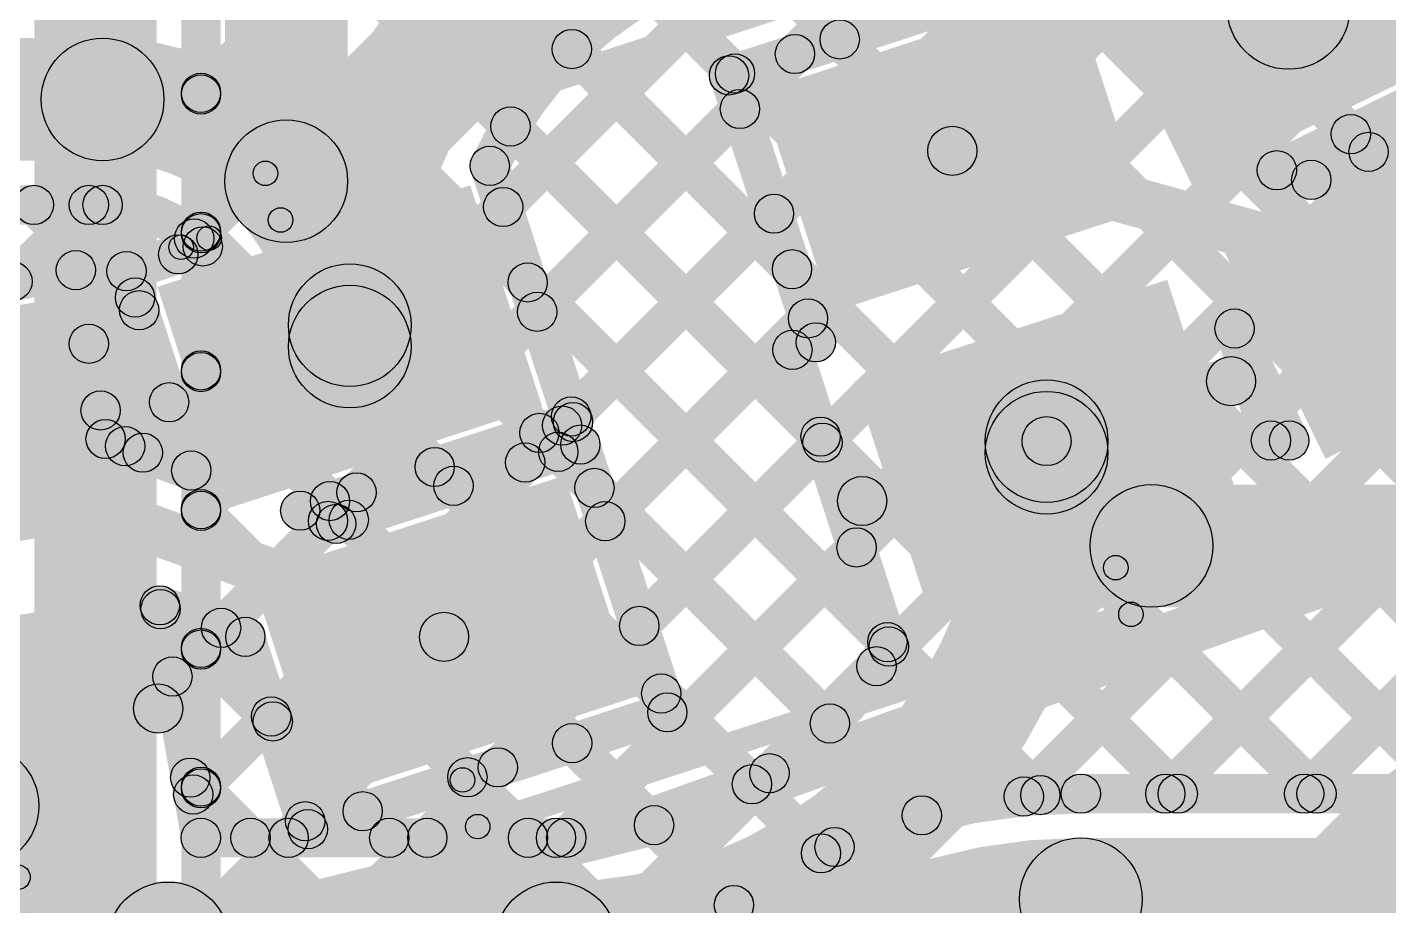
# Model space of a CAD drawing. Header units: millimetres. Extents: x -2.17 to 2.17, y -2.17 to 2.17.
# Drawn here: x 0.3072 to 0.5848, y -1.457 to -1.2779 of the extents above; entities that cross this region are included whole.
import ezdxf

# ---------------------------------------------------------------- set-up
doc = ezdxf.new("R2010")
doc.units = ezdxf.units.MM
doc.header["$MEASUREMENT"] = 0
for name, color, linetype in [('BottomLayer', 5, 'Continuous'), ('Mechanical2', 216, 'Continuous'), ('TopLayer', 1, 'Continuous'), ('TopOverlay', 2, 'Continuous'), ('TopPaste', 8, 'Continuous'), ('TopSolder', 216, 'Continuous')]:
    doc.layers.add(name, color=color, linetype=linetype)

# ---------------------------------------------------------------- blocks, each defined once
blk = doc.blocks.new('WS2812B_M____186')
at = {"layer": 'TopLayer'}
for points in [[(-0.09409, 0.05079), (-0.03504, 0.05079), (-0.03504, 0.01142), (-0.09409, 0.01142)], [(0.03504, 0.05079), (0.09409, 0.05079), (0.09409, 0.01142), (0.03504, 0.01142)], [(-0.09409, -0.01142), (-0.03504, -0.01142), (-0.03504, -0.05079), (-0.09409, -0.05079)], [(0.03504, -0.01142), (0.09409, -0.01142), (0.09409, -0.05079), (0.03504, -0.05079)]]:
    blk.add_hatch(color=1, dxfattribs=at).paths.add_polyline_path(points)
at = {"layer": 'TopOverlay'}
h = blk.add_hatch(color=2, dxfattribs=at)
edge = h.paths.add_edge_path()
edge.add_arc((-0.07, 0.07), 0.0025, 0, 360)
h = blk.add_hatch(color=2, dxfattribs=at)
edge = h.paths.add_edge_path()
edge.add_arc((-0.07, 0.07), 0.0025, 0, 360)
for points in [[(-0.07, 0.0675), (-0.07, 0.0725), (0.07, 0.0725), (0.07, 0.0675)], [(-0.0725, 0.07), (-0.0675, 0.07), (-0.0675, 0.06), (-0.0725, 0.06)], [(0.0675, 0.07), (0.0725, 0.07), (0.0725, 0.06), (0.0675, 0.06)], [(-0.0725, -0.06), (-0.0675, -0.06), (-0.0675, -0.07), (-0.0725, -0.07)], [(0.0675, -0.06), (0.0725, -0.06), (0.0725, -0.07), (0.0675, -0.07)], [(-0.07, -0.0725), (-0.07, -0.0675), (0.07, -0.0675), (0.07, -0.0725)]]:
    blk.add_hatch(color=2, dxfattribs=at).paths.add_polyline_path(points)
h = blk.add_hatch(color=2, dxfattribs=at)
edge = h.paths.add_edge_path()
edge.add_arc((0.07, 0.07), 0.0025, 0, 360)
h = blk.add_hatch(color=2, dxfattribs=at)
edge = h.paths.add_edge_path()
edge.add_arc((0.07, 0.07), 0.0025, 0, 360)
h = blk.add_hatch(color=2, dxfattribs=at)
edge = h.paths.add_edge_path()
edge.add_arc((-0.091, 0.061), 0.0025, 0, 360)
h = blk.add_hatch(color=2, dxfattribs=at)
edge = h.paths.add_edge_path()
edge.add_arc((-0.085, 0.061), 0.0025, 0, 360)
h = blk.add_hatch(color=2, dxfattribs=at)
edge = h.paths.add_edge_path()
edge.add_arc((-0.07, 0.06), 0.0025, 0, 360)
h = blk.add_hatch(color=2, dxfattribs=at)
edge = h.paths.add_edge_path()
edge.add_arc((0.07, 0.06), 0.0025, 0, 360)
h = blk.add_hatch(color=2, dxfattribs=at)
edge = h.paths.add_edge_path()
edge.add_arc((-0.07, -0.06), 0.0025, 0, 360)
h = blk.add_hatch(color=2, dxfattribs=at)
edge = h.paths.add_edge_path()
edge.add_arc((0.07, -0.06), 0.0025, 0, 360)
h = blk.add_hatch(color=2, dxfattribs=at)
edge = h.paths.add_edge_path()
edge.add_arc((-0.07, -0.07), 0.0025, 0, 360)
h = blk.add_hatch(color=2, dxfattribs=at)
edge = h.paths.add_edge_path()
edge.add_arc((-0.07, -0.07), 0.0025, 0, 360)
h = blk.add_hatch(color=2, dxfattribs=at)
edge = h.paths.add_edge_path()
edge.add_arc((0.07, -0.07), 0.0025, 0, 360)
h = blk.add_hatch(color=2, dxfattribs=at)
edge = h.paths.add_edge_path()
edge.add_arc((0.07, -0.07), 0.0025, 0, 360)
at = {"layer": 'TopPaste'}
for points in [[(-0.09409, 0.05079), (-0.03504, 0.05079), (-0.03504, 0.01142), (-0.09409, 0.01142)], [(0.03504, 0.05079), (0.09409, 0.05079), (0.09409, 0.01142), (0.03504, 0.01142)], [(-0.09409, -0.01142), (-0.03504, -0.01142), (-0.03504, -0.05079), (-0.09409, -0.05079)], [(0.03504, -0.01142), (0.09409, -0.01142), (0.09409, -0.05079), (0.03504, -0.05079)]]:
    blk.add_hatch(color=8, dxfattribs=at).paths.add_polyline_path(points)
at = {"layer": 'TopSolder'}
for points in [[(-0.09809, 0.05479), (-0.03104, 0.05479), (-0.03104, 0.00742), (-0.09809, 0.00742)], [(0.03104, 0.05479), (0.09809, 0.05479), (0.09809, 0.00742), (0.03104, 0.00742)], [(-0.09809, -0.00742), (-0.03104, -0.00742), (-0.03104, -0.05479), (-0.09809, -0.05479)], [(0.03104, -0.00742), (0.09809, -0.00742), (0.09809, -0.05479), (0.03104, -0.05479)]]:
    blk.add_hatch(color=216, dxfattribs=at).paths.add_polyline_path(points)
at = {"layer": 'TopOverlay', "const_width": 0.005}
blk.add_lwpolyline([(-0.085, 0.061, 1), (-0.091, 0.061, 1)], format="xyb", close=True, dxfattribs=at)
at = {"layer": 'TopOverlay'}
for centre in [(-0.07, 0.07), (-0.07, 0.07), (0.07, 0.07), (0.07, 0.07), (-0.091, 0.061), (-0.085, 0.061), (-0.07, 0.06), (0.07, 0.06), (-0.07, -0.06), (0.07, -0.06), (-0.07, -0.07), (-0.07, -0.07), (0.07, -0.07), (0.07, -0.07)]:
    blk.add_circle(centre, 0.0025, dxfattribs=at)
blk = doc.blocks.new('WS2812B_M____187')
at = {"layer": 'TopLayer'}
for points in [[(-0.09409, 0.05079), (-0.03504, 0.05079), (-0.03504, 0.01142), (-0.09409, 0.01142)], [(0.03504, 0.05079), (0.09409, 0.05079), (0.09409, 0.01142), (0.03504, 0.01142)], [(-0.09409, -0.01142), (-0.03504, -0.01142), (-0.03504, -0.05079), (-0.09409, -0.05079)], [(0.03504, -0.01142), (0.09409, -0.01142), (0.09409, -0.05079), (0.03504, -0.05079)]]:
    blk.add_hatch(color=1, dxfattribs=at).paths.add_polyline_path(points)
at = {"layer": 'TopOverlay'}
h = blk.add_hatch(color=2, dxfattribs=at)
edge = h.paths.add_edge_path()
edge.add_arc((-0.07, 0.07), 0.0025, 0, 360)
h = blk.add_hatch(color=2, dxfattribs=at)
edge = h.paths.add_edge_path()
edge.add_arc((-0.07, 0.07), 0.0025, 0, 360)
for points in [[(-0.07, 0.0675), (-0.07, 0.0725), (0.07, 0.0725), (0.07, 0.0675)], [(-0.0725, 0.07), (-0.0675, 0.07), (-0.0675, 0.06), (-0.0725, 0.06)], [(-0.0725, -0.06), (-0.0675, -0.06), (-0.0675, -0.07), (-0.0725, -0.07)], [(0.0675, -0.06), (0.0725, -0.06), (0.0725, -0.07), (0.0675, -0.07)], [(-0.07, -0.0725), (-0.07, -0.0675), (0.07, -0.0675), (0.07, -0.0725)]]:
    blk.add_hatch(color=2, dxfattribs=at).paths.add_polyline_path(points)
h = blk.add_hatch(color=2, dxfattribs=at)
edge = h.paths.add_edge_path()
edge.add_arc((-0.091, 0.061), 0.0025, 0, 360)
h = blk.add_hatch(color=2, dxfattribs=at)
edge = h.paths.add_edge_path()
edge.add_arc((-0.085, 0.061), 0.0025, 0, 360)
h = blk.add_hatch(color=2, dxfattribs=at)
edge = h.paths.add_edge_path()
edge.add_arc((-0.07, 0.06), 0.0025, 0, 360)
h = blk.add_hatch(color=2, dxfattribs=at)
edge = h.paths.add_edge_path()
edge.add_arc((-0.07, -0.06), 0.0025, 0, 360)
h = blk.add_hatch(color=2, dxfattribs=at)
edge = h.paths.add_edge_path()
edge.add_arc((0.07, -0.06), 0.0025, 0, 360)
h = blk.add_hatch(color=2, dxfattribs=at)
edge = h.paths.add_edge_path()
edge.add_arc((-0.07, -0.07), 0.0025, 0, 360)
h = blk.add_hatch(color=2, dxfattribs=at)
edge = h.paths.add_edge_path()
edge.add_arc((-0.07, -0.07), 0.0025, 0, 360)
h = blk.add_hatch(color=2, dxfattribs=at)
edge = h.paths.add_edge_path()
edge.add_arc((0.07, -0.07), 0.0025, 0, 360)
h = blk.add_hatch(color=2, dxfattribs=at)
edge = h.paths.add_edge_path()
edge.add_arc((0.07, -0.07), 0.0025, 0, 360)
at = {"layer": 'TopPaste'}
for points in [[(-0.09409, 0.05079), (-0.03504, 0.05079), (-0.03504, 0.01142), (-0.09409, 0.01142)], [(0.03504, 0.05079), (0.09409, 0.05079), (0.09409, 0.01142), (0.03504, 0.01142)], [(-0.09409, -0.01142), (-0.03504, -0.01142), (-0.03504, -0.05079), (-0.09409, -0.05079)], [(0.03504, -0.01142), (0.09409, -0.01142), (0.09409, -0.05079), (0.03504, -0.05079)]]:
    blk.add_hatch(color=8, dxfattribs=at).paths.add_polyline_path(points)
at = {"layer": 'TopSolder'}
for points in [[(-0.09809, 0.05479), (-0.03104, 0.05479), (-0.03104, 0.00742), (-0.09809, 0.00742)], [(0.03104, 0.05479), (0.09809, 0.05479), (0.09809, 0.00742), (0.03104, 0.00742)], [(-0.09809, -0.00742), (-0.03104, -0.00742), (-0.03104, -0.05479), (-0.09809, -0.05479)], [(0.03104, -0.00742), (0.09809, -0.00742), (0.09809, -0.05479), (0.03104, -0.05479)]]:
    blk.add_hatch(color=216, dxfattribs=at).paths.add_polyline_path(points)
at = {"layer": 'TopOverlay', "const_width": 0.005}
blk.add_lwpolyline([(-0.085, 0.061, 1), (-0.091, 0.061, 1)], format="xyb", close=True, dxfattribs=at)
at = {"layer": 'TopOverlay'}
for centre in [(-0.07, 0.07), (-0.07, 0.07), (-0.091, 0.061), (-0.085, 0.061), (-0.07, 0.06), (-0.07, -0.06), (0.07, -0.06), (-0.07, -0.07), (-0.07, -0.07), (0.07, -0.07), (0.07, -0.07)]:
    blk.add_circle(centre, 0.0025, dxfattribs=at)
blk = doc.blocks.new('WS2812B_M____188')
at = {"layer": 'TopLayer'}
for points in [[(-0.09409, 0.05079), (-0.03504, 0.05079), (-0.03504, 0.01142), (-0.09409, 0.01142)], [(-0.09409, -0.01142), (-0.03504, -0.01142), (-0.03504, -0.05079), (-0.09409, -0.05079)]]:
    blk.add_hatch(color=1, dxfattribs=at).paths.add_polyline_path(points)
at = {"layer": 'TopPaste'}
for points in [[(-0.09409, 0.05079), (-0.03504, 0.05079), (-0.03504, 0.01142), (-0.09409, 0.01142)], [(-0.09409, -0.01142), (-0.03504, -0.01142), (-0.03504, -0.05079), (-0.09409, -0.05079)]]:
    blk.add_hatch(color=8, dxfattribs=at).paths.add_polyline_path(points)
at = {"layer": 'TopSolder'}
for points in [[(-0.09809, 0.05479), (-0.03104, 0.05479), (-0.03104, 0.00742), (-0.09809, 0.00742)], [(-0.09809, -0.00742), (-0.03104, -0.00742), (-0.03104, -0.05479), (-0.09809, -0.05479)]]:
    blk.add_hatch(color=216, dxfattribs=at).paths.add_polyline_path(points)

msp = doc.modelspace()

# ---------------------------------------------------------------- hatches: boundary and pattern name
at = {"layer": 'BottomLayer'}
for points in [[(0.33366, -1.84261), (0.30866, -1.84261), (0.30866, -0.7539), (0.33366, -0.7539)], [(0.34666, -1.84261), (0.33866, -1.84261), (0.33866, -0.79768), (0.34666, -0.79768)], [(0.34549, -1.35066), (0.33983, -1.345), (0.82305, -0.86178), (0.82871, -0.86744)], [(0.34549, -1.32238), (0.33983, -1.31672), (0.79477, -0.86178), (0.80042, -0.86744)], [(0.34549, -1.29409), (0.33983, -1.28843), (0.76648, -0.86178), (0.77214, -0.86744)], [(0.34549, -1.43551), (0.33983, -1.42986), (0.9079, -0.86178), (0.91356, -0.86744)], [(0.34549, -1.4638), (0.33983, -1.45814), (0.93619, -0.86178), (0.94185, -0.86744)], [(0.34549, -1.37894), (0.33983, -1.37329), (0.85134, -0.86178), (0.85699, -0.86744)], [(0.34549, -1.40723), (0.33983, -1.40157), (0.87962, -0.86178), (0.88528, -0.86744)], [(0.34549, -1.49208), (0.33983, -1.48642), (0.92717, -0.89908), (0.93283, -0.90474)], [(0.34549, -1.52037), (0.33983, -1.51471), (0.92717, -0.92737), (0.93283, -0.93303)], [(0.34549, -1.54865), (0.33983, -1.54299), (0.92717, -0.95565), (0.93283, -0.96131)], [(0.47463, -1.44779), (0.46897, -1.44214), (0.92717, -0.98394), (0.93283, -0.98959)], [(0.33983, -1.03987), (0.34549, -1.03421), (0.74256, -1.43128), (0.7369, -1.43694)], [(0.33983, -1.06815), (0.34549, -1.0625), (0.71427, -1.43128), (0.70862, -1.43694)], [(0.33983, -1.09644), (0.34549, -1.09078), (0.68599, -1.43128), (0.68033, -1.43694)], [(0.33983, -1.12472), (0.34549, -1.11907), (0.6577, -1.43128), (0.65205, -1.43694)], [(0.33983, -1.15301), (0.34549, -1.14735), (0.62942, -1.43128), (0.62376, -1.43694)], [(0.51321, -1.4375), (0.50755, -1.43184), (0.78878, -1.15061), (0.79444, -1.15627)], [(0.57034, -1.43694), (0.56468, -1.43128), (0.84418, -1.15178), (0.84984, -1.15744)], [(0.54205, -1.43694), (0.5364, -1.43128), (0.80955, -1.15813), (0.81521, -1.16378)], [(0.33983, -1.18129), (0.34549, -1.17563), (0.60114, -1.43128), (0.59548, -1.43694)], [(0.33983, -1.20958), (0.34549, -1.20392), (0.57285, -1.43128), (0.56719, -1.43694)], [(0.33983, -1.23786), (0.34549, -1.2322), (0.54457, -1.43128), (0.53891, -1.43694)], [(0.33983, -1.26614), (0.34549, -1.26049), (0.51656, -1.43156), (0.51091, -1.43722)], [(0.33983, -1.29443), (0.34549, -1.28877), (0.4924, -1.43569), (0.48675, -1.44135)], [(0.33983, -1.32271), (0.34549, -1.31706), (0.47187, -1.44343), (0.46621, -1.44909)], [(0.33983, -1.351), (0.34549, -1.34534), (0.45412, -1.45397), (0.44847, -1.45963)], [(0.33983, -1.37928), (0.34549, -1.37363), (0.43882, -1.46696), (0.43317, -1.47262)], [(0.33983, -1.40757), (0.34549, -1.40191), (0.42587, -1.48229), (0.42021, -1.48795)], [(0.33983, -1.43585), (0.34549, -1.43019), (0.41536, -1.50007), (0.4097, -1.50572)], [(0.522, -1.43811), (0.522, -1.43011), (1.388, -1.43011), (1.388, -1.43811)], [(0.522, -1.46811), (0.522, -1.44311), (1.388, -1.44311), (1.388, -1.46811)]]:
    msp.add_hatch(color=5, dxfattribs=at).paths.add_polyline_path(points)
h = msp.add_hatch(color=5, dxfattribs=at)
edge = h.paths.add_edge_path()
edge.add_arc((0.34266, -1.29126), 0.004, 0, 360)
h = msp.add_hatch(color=5, dxfattribs=at)
edge = h.paths.add_edge_path()
edge.add_arc((0.34266, -1.2916), 0.004, 0, 360)
h = msp.add_hatch(color=5, dxfattribs=at)
edge = h.paths.add_edge_path()
edge.add_arc((0.34266, -1.31955), 0.004, 0, 360)
h = msp.add_hatch(color=5, dxfattribs=at)
edge = h.paths.add_edge_path()
edge.add_arc((0.34266, -1.31988), 0.004, 0, 360)
h = msp.add_hatch(color=5, dxfattribs=at)
edge = h.paths.add_edge_path()
edge.add_arc((0.34266, -1.34783), 0.004, 0, 360)
h = msp.add_hatch(color=5, dxfattribs=at)
edge = h.paths.add_edge_path()
edge.add_arc((0.34266, -1.34817), 0.004, 0, 360)
h = msp.add_hatch(color=5, dxfattribs=at)
edge = h.paths.add_edge_path()
edge.add_arc((0.34266, -1.37612), 0.004, 0, 360)
h = msp.add_hatch(color=5, dxfattribs=at)
edge = h.paths.add_edge_path()
edge.add_arc((0.34266, -1.37645), 0.004, 0, 360)
h = msp.add_hatch(color=5, dxfattribs=at)
edge = h.paths.add_edge_path()
edge.add_arc((0.34266, -1.4044), 0.004, 0, 360)
h = msp.add_hatch(color=5, dxfattribs=at)
edge = h.paths.add_edge_path()
edge.add_arc((0.34266, -1.40474), 0.004, 0, 360)
h = msp.add_hatch(color=5, dxfattribs=at)
edge = h.paths.add_edge_path()
edge.add_arc((0.34266, -1.43268), 0.004, 0, 360)
h = msp.add_hatch(color=5, dxfattribs=at)
edge = h.paths.add_edge_path()
edge.add_arc((0.34266, -1.43302), 0.004, 0, 360)
h = msp.add_hatch(color=5, dxfattribs=at)
edge = h.paths.add_edge_path()
edge.add_arc((0.51038, -1.43467), 0.004, 0, 360)
h = msp.add_hatch(color=5, dxfattribs=at)
edge = h.paths.add_edge_path()
edge.add_arc((0.51374, -1.43439), 0.004, 0, 360)
h = msp.add_hatch(color=5, dxfattribs=at)
edge = h.paths.add_edge_path()
edge.add_arc((0.522, -1.43411), 0.004, 0, 360)
h = msp.add_hatch(color=5, dxfattribs=at)
edge = h.paths.add_edge_path()
edge.add_arc((0.522, -1.43411), 0.004, 0, 360)
h = msp.add_hatch(color=5, dxfattribs=at)
edge = h.paths.add_edge_path()
edge.add_arc((0.53922, -1.43411), 0.004, 0, 360)
h = msp.add_hatch(color=5, dxfattribs=at)
edge = h.paths.add_edge_path()
edge.add_arc((0.54174, -1.43411), 0.004, 0, 360)
h = msp.add_hatch(color=5, dxfattribs=at)
edge = h.paths.add_edge_path()
edge.add_arc((0.56751, -1.43411), 0.004, 0, 360)
h = msp.add_hatch(color=5, dxfattribs=at)
edge = h.paths.add_edge_path()
edge.add_arc((0.57002, -1.43411), 0.004, 0, 360)
h = msp.add_hatch(color=5, dxfattribs=at)
edge = h.paths.add_edge_path()
edge.add_arc((0.48958, -1.43852), 0.004, 0, 360)
h = msp.add_hatch(color=5, dxfattribs=at)
edge = h.paths.add_edge_path()
edge.add_arc((0.46904, -1.44626), 0.004, 0, 360)
h = msp.add_hatch(color=5, dxfattribs=at)
edge = h.paths.add_edge_path()
edge.add_arc((0.4718, -1.44497), 0.004, 0, 360)
h = msp.add_hatch(color=5, dxfattribs=at)
edge = h.paths.add_edge_path()
edge.add_arc((0.522, -1.45561), 0.0125, 0, 360)
h = msp.add_hatch(color=5, dxfattribs=at)
edge = h.paths.add_edge_path()
edge.add_arc((0.522, -1.45561), 0.0125, 0, 360)
h = msp.add_hatch(color=5, dxfattribs=at)
edge = h.paths.add_edge_path()
edge.add_arc((0.45129, -1.4568), 0.004, 0, 360)
at = {"layer": 'TopLayer'}
for points in [[(0.37254, -1.30927), (0.34754, -1.30927), (0.34754, -1.23769), (0.37254, -1.23769)], [(0.40708, -1.31736), (0.40142, -1.3117), (0.4542, -1.25892), (0.45985, -1.26458)], [(0.45191, -1.26509), (0.45757, -1.25943), (0.47568, -1.27754), (0.47002, -1.2832)], [(0.46655, -1.28617), (0.46089, -1.28051), (0.48412, -1.25728), (0.48978, -1.26294)], [(0.45153, -1.29151), (0.44905, -1.2839), (0.51628, -1.26206), (0.51875, -1.26966)], [(0.4316, -1.27306), (0.43726, -1.2674), (0.45433, -1.28448), (0.44868, -1.29014)], [(0.5637, -1.31063), (0.56019, -1.30344), (0.60978, -1.27926), (0.61329, -1.28645)], [(0.24919, -1.30511), (0.24919, -1.28011), (0.32261, -1.28011), (0.32261, -1.30511)], [(0.41542, -1.28517), (0.42108, -1.27951), (0.46596, -1.32439), (0.4603, -1.33004)], [(0.57071, -1.31259), (0.5672, -1.3054), (0.6119, -1.2836), (0.61541, -1.29079)], [(0.44649, -1.28894), (0.45409, -1.28647), (0.47177, -1.34087), (0.46416, -1.34334)], [(0.41401, -1.3387), (0.40835, -1.33305), (0.44968, -1.29172), (0.45534, -1.29737)], [(0.40291, -1.30094), (0.40857, -1.29528), (0.47178, -1.3585), (0.46613, -1.36415)], [(0.49445, -1.30789), (0.49714, -1.29826), (0.59295, -1.32505), (0.59026, -1.33468)], [(0.57419, -1.30252), (0.57985, -1.29686), (0.58346, -1.30047), (0.57781, -1.30613)], [(0.56087, -1.31089), (0.56302, -1.30319), (0.57003, -1.30515), (0.56788, -1.31285)], [(0.39771, -1.30736), (0.40532, -1.30489), (0.42229, -1.35712), (0.41468, -1.35959)], [(0.24919, -1.31811), (0.24919, -1.31011), (0.32261, -1.31011), (0.32261, -1.31811)], [(0.30706, -1.33252), (0.3014, -1.32686), (0.31698, -1.31128), (0.32264, -1.31694)], [(0.30577, -1.31694), (0.31143, -1.31128), (0.33289, -1.33275), (0.32724, -1.3384)], [(0.42095, -1.36005), (0.41529, -1.3544), (0.45662, -1.31307), (0.46228, -1.31872)], [(0.34086, -1.32701), (0.3352, -1.32135), (0.33843, -1.31812), (0.34409, -1.32377)], [(0.32871, -1.33141), (0.32624, -1.3238), (0.34178, -1.31875), (0.34425, -1.32636)], [(0.24197, -1.34473), (0.24058, -1.33685), (0.31646, -1.32347), (0.31785, -1.33135)], [(0.32367, -1.32884), (0.33128, -1.32637), (0.34448, -1.367), (0.33687, -1.36948)], [(0.31322, -1.32811), (0.3211, -1.32672), (0.32716, -1.36111), (0.31929, -1.3625)], [(0.40641, -1.33273), (0.41207, -1.32707), (0.4854, -1.40039), (0.47974, -1.40605)], [(0.32263, -1.34523), (0.31697, -1.33958), (0.32639, -1.33016), (0.33205, -1.33581)], [(0.42788, -1.3814), (0.42223, -1.37574), (0.46356, -1.33441), (0.46921, -1.34007)], [(0.54973, -1.34103), (0.55692, -1.33753), (0.56806, -1.36036), (0.56087, -1.36386)], [(0.38548, -1.34298), (0.36048, -1.34298), (0.36048, -1.33861), (0.38548, -1.33861)], [(0.46445, -1.34746), (0.46198, -1.33985), (0.46673, -1.3383), (0.4692, -1.34591)], [(0.54952, -1.34052), (0.55713, -1.33804), (0.56455, -1.36087), (0.55694, -1.36335)], [(0.45941, -1.34489), (0.46702, -1.34242), (0.48666, -1.40287), (0.47905, -1.40535)], [(0.51656, -1.36699), (0.51347, -1.35748), (0.55107, -1.34527), (0.55416, -1.35478)], [(0.31937, -1.35882), (0.32503, -1.35316), (0.33364, -1.36178), (0.32798, -1.36743)], [(0.33004, -1.36611), (0.32438, -1.36045), (0.33333, -1.3515), (0.33899, -1.35716)], [(0.36413, -1.38023), (0.36165, -1.37262), (0.41725, -1.35455), (0.41972, -1.36216)], [(0.41156, -1.36944), (0.4059, -1.36378), (0.41343, -1.35625), (0.41909, -1.36191)], [(0.28247, -1.36704), (0.28593, -1.35766), (0.39393, -1.39745), (0.39048, -1.40683)], [(0.32184, -1.36556), (0.32461, -1.35806), (0.34206, -1.36449), (0.3393, -1.37199)], [(0.37146, -1.38293), (0.36899, -1.37532), (0.41875, -1.35915), (0.42122, -1.36676)], [(0.40881, -1.36341), (0.41447, -1.35775), (0.41831, -1.36159), (0.41265, -1.36725)], [(0.43482, -1.40275), (0.42916, -1.39709), (0.46653, -1.35973), (0.47218, -1.36539)], [(0.47897, -1.37921), (0.47588, -1.3697), (0.51347, -1.35748), (0.51656, -1.36699)], [(0.56074, -1.36611), (0.56074, -1.35811), (0.56446, -1.35811), (0.56446, -1.36611)], [(0.41618, -1.36419), (0.42379, -1.36172), (0.44151, -1.41628), (0.43391, -1.41875)], [(0.52752, -1.36461), (0.50252, -1.36461), (0.50252, -1.36224), (0.52752, -1.36224)], [(0.38747, -1.37035), (0.39312, -1.36469), (0.39696, -1.36853), (0.3913, -1.37418)], [(0.37138, -1.38134), (0.36572, -1.37568), (0.37154, -1.36987), (0.37719, -1.37552)], [(0.42003, -1.37462), (0.42568, -1.36897), (0.47368, -1.41696), (0.46802, -1.42262)], [(0.36151, -1.38018), (0.36427, -1.37267), (0.3716, -1.37537), (0.36884, -1.38288)], [(0.36612, -1.37728), (0.37177, -1.37163), (0.37561, -1.37546), (0.36995, -1.38112)], [(0.53639, -1.39611), (0.53639, -1.37111), (0.60767, -1.37111), (0.60767, -1.39611)], [(0.41994, -1.44591), (0.41429, -1.44025), (0.47346, -1.38108), (0.47912, -1.38673)], [(0.3329, -1.39948), (0.33566, -1.39197), (0.35308, -1.39838), (0.35031, -1.40589)], [(0.33034, -1.39642), (0.33822, -1.39503), (0.34658, -1.44242), (0.3387, -1.44381)], [(0.33159, -1.39932), (0.33725, -1.39367), (0.36012, -1.41654), (0.35446, -1.4222)], [(0.33967, -1.41305), (0.33401, -1.40739), (0.34392, -1.39749), (0.34957, -1.40314)], [(0.34789, -1.40337), (0.3555, -1.4009), (0.36823, -1.44009), (0.36062, -1.44257)], [(0.46137, -1.43277), (0.45571, -1.42711), (0.47752, -1.4053), (0.48318, -1.41096)], [(0.29587, -1.42853), (0.29413, -1.41869), (0.33306, -1.41182), (0.3348, -1.42167)], [(0.43364, -1.41652), (0.4393, -1.41086), (0.45779, -1.42936), (0.45213, -1.43502)], [(0.36566, -1.44513), (0.36319, -1.43753), (0.43647, -1.41371), (0.43895, -1.42132)], [(0.34391, -1.43709), (0.33825, -1.43144), (0.35414, -1.41555), (0.3598, -1.4212)], [(0.41548, -1.42665), (0.42114, -1.42099), (0.43784, -1.43769), (0.43218, -1.44335)], [(0.39163, -1.44594), (0.38597, -1.44028), (0.40034, -1.42591), (0.406, -1.43157)], [(0.33764, -1.43366), (0.3433, -1.42801), (0.35558, -1.44028), (0.34992, -1.44594)], [(0.39414, -1.43359), (0.39979, -1.42793), (0.41215, -1.44028), (0.40649, -1.44594)], [(0.36335, -1.44594), (0.35769, -1.44028), (0.36108, -1.43689), (0.36673, -1.44255)], [(0.37279, -1.44052), (0.37844, -1.43487), (0.38386, -1.44028), (0.3782, -1.44594)], [(0.34264, -1.44711), (0.34264, -1.43911), (0.41502, -1.43911), (0.41502, -1.44711)], [(0.336, -1.47711), (0.336, -1.45211), (0.41502, -1.45211), (0.41502, -1.47711)]]:
    msp.add_hatch(color=1, dxfattribs=at).paths.add_polyline_path(points)
h = msp.add_hatch(color=1, dxfattribs=at)
edge = h.paths.add_edge_path()
edge.add_arc((0.56433, -1.27396), 0.0125, 0, 360)
h = msp.add_hatch(color=1, dxfattribs=at)
edge = h.paths.add_edge_path()
edge.add_arc((0.56433, -1.27396), 0.0125, 0, 360)
h = msp.add_hatch(color=1, dxfattribs=at)
edge = h.paths.add_edge_path()
edge.add_arc((0.47285, -1.28037), 0.004, 0, 360)
h = msp.add_hatch(color=1, dxfattribs=at)
edge = h.paths.add_edge_path()
edge.add_arc((0.41825, -1.28234), 0.004, 0, 360)
h = msp.add_hatch(color=1, dxfattribs=at)
edge = h.paths.add_edge_path()
edge.add_arc((0.46372, -1.28334), 0.004, 0, 360)
h = msp.add_hatch(color=1, dxfattribs=at)
edge = h.paths.add_edge_path()
edge.add_arc((0.32261, -1.29261), 0.0125, 0, 360)
h = msp.add_hatch(color=1, dxfattribs=at)
edge = h.paths.add_edge_path()
edge.add_arc((0.32261, -1.29261), 0.0125, 0, 360)
h = msp.add_hatch(color=1, dxfattribs=at)
edge = h.paths.add_edge_path()
edge.add_arc((0.45029, -1.2877), 0.004, 0, 360)
h = msp.add_hatch(color=1, dxfattribs=at)
edge = h.paths.add_edge_path()
edge.add_arc((0.45029, -1.2877), 0.004, 0, 360)
h = msp.add_hatch(color=1, dxfattribs=at)
edge = h.paths.add_edge_path()
edge.add_arc((0.4515, -1.28731), 0.004, 0, 360)
h = msp.add_hatch(color=1, dxfattribs=at)
edge = h.paths.add_edge_path()
edge.add_arc((0.45251, -1.29455), 0.004, 0, 360)
h = msp.add_hatch(color=1, dxfattribs=at)
edge = h.paths.add_edge_path()
edge.add_arc((0.40574, -1.29811), 0.004, 0, 360)
h = msp.add_hatch(color=1, dxfattribs=at)
edge = h.paths.add_edge_path()
edge.add_arc((0.57702, -1.29969), 0.004, 0, 360)
h = msp.add_hatch(color=1, dxfattribs=at)
edge = h.paths.add_edge_path()
edge.add_arc((0.36004, -1.30927), 0.0125, 0, 360)
h = msp.add_hatch(color=1, dxfattribs=at)
edge = h.paths.add_edge_path()
edge.add_arc((0.36004, -1.30927), 0.0125, 0, 360)
h = msp.add_hatch(color=1, dxfattribs=at)
edge = h.paths.add_edge_path()
edge.add_arc((0.36004, -1.30927), 0.0125, 0, 360)
h = msp.add_hatch(color=1, dxfattribs=at)
edge = h.paths.add_edge_path()
edge.add_arc((0.4958, -1.30308), 0.005, 0, 360)
h = msp.add_hatch(color=1, dxfattribs=at)
edge = h.paths.add_edge_path()
edge.add_arc((0.58064, -1.3033), 0.004, 0, 360)
h = msp.add_hatch(color=1, dxfattribs=at)
edge = h.paths.add_edge_path()
edge.add_arc((0.40152, -1.30613), 0.004, 0, 360)
h = msp.add_hatch(color=1, dxfattribs=at)
edge = h.paths.add_edge_path()
edge.add_arc((0.40152, -1.30613), 0.004, 0, 360)
h = msp.add_hatch(color=1, dxfattribs=at)
edge = h.paths.add_edge_path()
edge.add_arc((0.56195, -1.30704), 0.004, 0, 360)
h = msp.add_hatch(color=1, dxfattribs=at)
edge = h.paths.add_edge_path()
edge.add_arc((0.56195, -1.30704), 0.004, 0, 360)
h = msp.add_hatch(color=1, dxfattribs=at)
edge = h.paths.add_edge_path()
edge.add_arc((0.56896, -1.309), 0.004, 0, 360)
h = msp.add_hatch(color=1, dxfattribs=at)
edge = h.paths.add_edge_path()
edge.add_arc((0.56896, -1.309), 0.004, 0, 360)
h = msp.add_hatch(color=1, dxfattribs=at)
edge = h.paths.add_edge_path()
edge.add_arc((0.3086, -1.31411), 0.004, 0, 360)
h = msp.add_hatch(color=1, dxfattribs=at)
edge = h.paths.add_edge_path()
edge.add_arc((0.31981, -1.31411), 0.004, 0, 360)
h = msp.add_hatch(color=1, dxfattribs=at)
edge = h.paths.add_edge_path()
edge.add_arc((0.32261, -1.31411), 0.004, 0, 360)
h = msp.add_hatch(color=1, dxfattribs=at)
edge = h.paths.add_edge_path()
edge.add_arc((0.32261, -1.31411), 0.004, 0, 360)
h = msp.add_hatch(color=1, dxfattribs=at)
edge = h.paths.add_edge_path()
edge.add_arc((0.40425, -1.31453), 0.004, 0, 360)
h = msp.add_hatch(color=1, dxfattribs=at)
edge = h.paths.add_edge_path()
edge.add_arc((0.45945, -1.31589), 0.004, 0, 360)
h = msp.add_hatch(color=1, dxfattribs=at)
edge = h.paths.add_edge_path()
edge.add_arc((0.34126, -1.32094), 0.004, 0, 360)
h = msp.add_hatch(color=1, dxfattribs=at)
edge = h.paths.add_edge_path()
edge.add_arc((0.33803, -1.32418), 0.004, 0, 360)
h = msp.add_hatch(color=1, dxfattribs=at)
edge = h.paths.add_edge_path()
edge.add_arc((0.34302, -1.32256), 0.004, 0, 360)
h = msp.add_hatch(color=1, dxfattribs=at)
edge = h.paths.add_edge_path()
edge.add_arc((0.34302, -1.32256), 0.004, 0, 360)
h = msp.add_hatch(color=1, dxfattribs=at)
edge = h.paths.add_edge_path()
edge.add_arc((0.31716, -1.32741), 0.004, 0, 360)
h = msp.add_hatch(color=1, dxfattribs=at)
edge = h.paths.add_edge_path()
edge.add_arc((0.31716, -1.32741), 0.004, 0, 360)
h = msp.add_hatch(color=1, dxfattribs=at)
edge = h.paths.add_edge_path()
edge.add_arc((0.32748, -1.32761), 0.004, 0, 360)
h = msp.add_hatch(color=1, dxfattribs=at)
edge = h.paths.add_edge_path()
edge.add_arc((0.32748, -1.32761), 0.004, 0, 360)
h = msp.add_hatch(color=1, dxfattribs=at)
edge = h.paths.add_edge_path()
edge.add_arc((0.46313, -1.32722), 0.004, 0, 360)
h = msp.add_hatch(color=1, dxfattribs=at)
edge = h.paths.add_edge_path()
edge.add_arc((0.30423, -1.32969), 0.004, 0, 360)
h = msp.add_hatch(color=1, dxfattribs=at)
edge = h.paths.add_edge_path()
edge.add_arc((0.37298, -1.33861), 0.0125, 0, 360)
h = msp.add_hatch(color=1, dxfattribs=at)
edge = h.paths.add_edge_path()
edge.add_arc((0.37298, -1.33861), 0.0125, 0, 360)
h = msp.add_hatch(color=1, dxfattribs=at)
edge = h.paths.add_edge_path()
edge.add_arc((0.40924, -1.3299), 0.004, 0, 360)
h = msp.add_hatch(color=1, dxfattribs=at)
edge = h.paths.add_edge_path()
edge.add_arc((0.32922, -1.33298), 0.004, 0, 360)
h = msp.add_hatch(color=1, dxfattribs=at)
edge = h.paths.add_edge_path()
edge.add_arc((0.33006, -1.33557), 0.004, 0, 360)
h = msp.add_hatch(color=1, dxfattribs=at)
edge = h.paths.add_edge_path()
edge.add_arc((0.37298, -1.34298), 0.0125, 0, 360)
h = msp.add_hatch(color=1, dxfattribs=at)
edge = h.paths.add_edge_path()
edge.add_arc((0.37298, -1.34298), 0.0125, 0, 360)
h = msp.add_hatch(color=1, dxfattribs=at)
edge = h.paths.add_edge_path()
edge.add_arc((0.41118, -1.33588), 0.004, 0, 360)
h = msp.add_hatch(color=1, dxfattribs=at)
edge = h.paths.add_edge_path()
edge.add_arc((0.46639, -1.33724), 0.004, 0, 360)
h = msp.add_hatch(color=1, dxfattribs=at)
edge = h.paths.add_edge_path()
edge.add_arc((0.55333, -1.33928), 0.004, 0, 360)
h = msp.add_hatch(color=1, dxfattribs=at)
edge = h.paths.add_edge_path()
edge.add_arc((0.55333, -1.33928), 0.004, 0, 360)
h = msp.add_hatch(color=1, dxfattribs=at)
edge = h.paths.add_edge_path()
edge.add_arc((0.3198, -1.3424), 0.004, 0, 360)
h = msp.add_hatch(color=1, dxfattribs=at)
edge = h.paths.add_edge_path()
edge.add_arc((0.46321, -1.34365), 0.004, 0, 360)
h = msp.add_hatch(color=1, dxfattribs=at)
edge = h.paths.add_edge_path()
edge.add_arc((0.46321, -1.34365), 0.004, 0, 360)
h = msp.add_hatch(color=1, dxfattribs=at)
edge = h.paths.add_edge_path()
edge.add_arc((0.46797, -1.34211), 0.004, 0, 360)
h = msp.add_hatch(color=1, dxfattribs=at)
edge = h.paths.add_edge_path()
edge.add_arc((0.46797, -1.34211), 0.004, 0, 360)
h = msp.add_hatch(color=1, dxfattribs=at)
edge = h.paths.add_edge_path()
edge.add_arc((0.55261, -1.35002), 0.005, 0, 360)
h = msp.add_hatch(color=1, dxfattribs=at)
edge = h.paths.add_edge_path()
edge.add_arc((0.33616, -1.35433), 0.004, 0, 360)
h = msp.add_hatch(color=1, dxfattribs=at)
edge = h.paths.add_edge_path()
edge.add_arc((0.51502, -1.36224), 0.0125, 0, 360)
h = msp.add_hatch(color=1, dxfattribs=at)
edge = h.paths.add_edge_path()
edge.add_arc((0.51502, -1.36224), 0.0125, 0, 360)
h = msp.add_hatch(color=1, dxfattribs=at)
edge = h.paths.add_edge_path()
edge.add_arc((0.3222, -1.35599), 0.004, 0, 360)
h = msp.add_hatch(color=1, dxfattribs=at)
edge = h.paths.add_edge_path()
edge.add_arc((0.41812, -1.35722), 0.004, 0, 360)
h = msp.add_hatch(color=1, dxfattribs=at)
edge = h.paths.add_edge_path()
edge.add_arc((0.51502, -1.36461), 0.0125, 0, 360)
h = msp.add_hatch(color=1, dxfattribs=at)
edge = h.paths.add_edge_path()
edge.add_arc((0.51502, -1.36461), 0.0125, 0, 360)
h = msp.add_hatch(color=1, dxfattribs=at)
edge = h.paths.add_edge_path()
edge.add_arc((0.41164, -1.36058), 0.004, 0, 360)
h = msp.add_hatch(color=1, dxfattribs=at)
edge = h.paths.add_edge_path()
edge.add_arc((0.41626, -1.35908), 0.004, 0, 360)
h = msp.add_hatch(color=1, dxfattribs=at)
edge = h.paths.add_edge_path()
edge.add_arc((0.41849, -1.35836), 0.004, 0, 360)
h = msp.add_hatch(color=1, dxfattribs=at)
edge = h.paths.add_edge_path()
edge.add_arc((0.41849, -1.35836), 0.004, 0, 360)
h = msp.add_hatch(color=1, dxfattribs=at)
edge = h.paths.add_edge_path()
edge.add_arc((0.32322, -1.36181), 0.004, 0, 360)
h = msp.add_hatch(color=1, dxfattribs=at)
edge = h.paths.add_edge_path()
edge.add_arc((0.32322, -1.36181), 0.004, 0, 360)
h = msp.add_hatch(color=1, dxfattribs=at)
edge = h.paths.add_edge_path()
edge.add_arc((0.32721, -1.36328), 0.004, 0, 360)
h = msp.add_hatch(color=1, dxfattribs=at)
edge = h.paths.add_edge_path()
edge.add_arc((0.41998, -1.36296), 0.004, 0, 360)
h = msp.add_hatch(color=1, dxfattribs=at)
edge = h.paths.add_edge_path()
edge.add_arc((0.41998, -1.36296), 0.004, 0, 360)
h = msp.add_hatch(color=1, dxfattribs=at)
edge = h.paths.add_edge_path()
edge.add_arc((0.46895, -1.36133), 0.004, 0, 360)
h = msp.add_hatch(color=1, dxfattribs=at)
edge = h.paths.add_edge_path()
edge.add_arc((0.46935, -1.36256), 0.004, 0, 360)
h = msp.add_hatch(color=1, dxfattribs=at)
edge = h.paths.add_edge_path()
edge.add_arc((0.51502, -1.36224), 0.005, 0, 360)
h = msp.add_hatch(color=1, dxfattribs=at)
edge = h.paths.add_edge_path()
edge.add_arc((0.51502, -1.36224), 0.005, 0, 360)
h = msp.add_hatch(color=1, dxfattribs=at)
edge = h.paths.add_edge_path()
edge.add_arc((0.56074, -1.36211), 0.004, 0, 360)
h = msp.add_hatch(color=1, dxfattribs=at)
edge = h.paths.add_edge_path()
edge.add_arc((0.56074, -1.36211), 0.004, 0, 360)
h = msp.add_hatch(color=1, dxfattribs=at)
edge = h.paths.add_edge_path()
edge.add_arc((0.56446, -1.36211), 0.004, 0, 360)
h = msp.add_hatch(color=1, dxfattribs=at)
edge = h.paths.add_edge_path()
edge.add_arc((0.56446, -1.36211), 0.004, 0, 360)
h = msp.add_hatch(color=1, dxfattribs=at)
edge = h.paths.add_edge_path()
edge.add_arc((0.33081, -1.3646), 0.004, 0, 360)
h = msp.add_hatch(color=1, dxfattribs=at)
edge = h.paths.add_edge_path()
edge.add_arc((0.41548, -1.36442), 0.004, 0, 360)
h = msp.add_hatch(color=1, dxfattribs=at)
edge = h.paths.add_edge_path()
edge.add_arc((0.34068, -1.36824), 0.004, 0, 360)
h = msp.add_hatch(color=1, dxfattribs=at)
edge = h.paths.add_edge_path()
edge.add_arc((0.34068, -1.36824), 0.004, 0, 360)
h = msp.add_hatch(color=1, dxfattribs=at)
edge = h.paths.add_edge_path()
edge.add_arc((0.39029, -1.36752), 0.004, 0, 360)
h = msp.add_hatch(color=1, dxfattribs=at)
edge = h.paths.add_edge_path()
edge.add_arc((0.40873, -1.36661), 0.004, 0, 360)
h = msp.add_hatch(color=1, dxfattribs=at)
edge = h.paths.add_edge_path()
edge.add_arc((0.39413, -1.37136), 0.004, 0, 360)
h = msp.add_hatch(color=1, dxfattribs=at)
edge = h.paths.add_edge_path()
edge.add_arc((0.42285, -1.37179), 0.004, 0, 360)
h = msp.add_hatch(color=1, dxfattribs=at)
edge = h.paths.add_edge_path()
edge.add_arc((0.36895, -1.37446), 0.004, 0, 360)
h = msp.add_hatch(color=1, dxfattribs=at)
edge = h.paths.add_edge_path()
edge.add_arc((0.37436, -1.37269), 0.004, 0, 360)
h = msp.add_hatch(color=1, dxfattribs=at)
edge = h.paths.add_edge_path()
edge.add_arc((0.47742, -1.37445), 0.005, 0, 360)
h = msp.add_hatch(color=1, dxfattribs=at)
edge = h.paths.add_edge_path()
edge.add_arc((0.36289, -1.37642), 0.004, 0, 360)
h = msp.add_hatch(color=1, dxfattribs=at)
edge = h.paths.add_edge_path()
edge.add_arc((0.36289, -1.37642), 0.004, 0, 360)
h = msp.add_hatch(color=1, dxfattribs=at)
edge = h.paths.add_edge_path()
edge.add_arc((0.53639, -1.38361), 0.0125, 0, 360)
h = msp.add_hatch(color=1, dxfattribs=at)
edge = h.paths.add_edge_path()
edge.add_arc((0.53639, -1.38361), 0.0125, 0, 360)
h = msp.add_hatch(color=1, dxfattribs=at)
edge = h.paths.add_edge_path()
edge.add_arc((0.36855, -1.37851), 0.004, 0, 360)
h = msp.add_hatch(color=1, dxfattribs=at)
edge = h.paths.add_edge_path()
edge.add_arc((0.37022, -1.37912), 0.004, 0, 360)
h = msp.add_hatch(color=1, dxfattribs=at)
edge = h.paths.add_edge_path()
edge.add_arc((0.37022, -1.37912), 0.004, 0, 360)
h = msp.add_hatch(color=1, dxfattribs=at)
edge = h.paths.add_edge_path()
edge.add_arc((0.37278, -1.37829), 0.004, 0, 360)
h = msp.add_hatch(color=1, dxfattribs=at)
edge = h.paths.add_edge_path()
edge.add_arc((0.42506, -1.37857), 0.004, 0, 360)
h = msp.add_hatch(color=1, dxfattribs=at)
edge = h.paths.add_edge_path()
edge.add_arc((0.47629, -1.38391), 0.004, 0, 360)
h = msp.add_hatch(color=1, dxfattribs=at)
edge = h.paths.add_edge_path()
edge.add_arc((0.33428, -1.39572), 0.004, 0, 360)
h = msp.add_hatch(color=1, dxfattribs=at)
edge = h.paths.add_edge_path()
edge.add_arc((0.33428, -1.39572), 0.004, 0, 360)
h = msp.add_hatch(color=1, dxfattribs=at)
edge = h.paths.add_edge_path()
edge.add_arc((0.33442, -1.3965), 0.004, 0, 360)
h = msp.add_hatch(color=1, dxfattribs=at)
edge = h.paths.add_edge_path()
edge.add_arc((0.34675, -1.40031), 0.004, 0, 360)
h = msp.add_hatch(color=1, dxfattribs=at)
edge = h.paths.add_edge_path()
edge.add_arc((0.35169, -1.40214), 0.004, 0, 360)
h = msp.add_hatch(color=1, dxfattribs=at)
edge = h.paths.add_edge_path()
edge.add_arc((0.35169, -1.40214), 0.004, 0, 360)
h = msp.add_hatch(color=1, dxfattribs=at)
edge = h.paths.add_edge_path()
edge.add_arc((0.3922, -1.40214), 0.005, 0, 360)
h = msp.add_hatch(color=1, dxfattribs=at)
edge = h.paths.add_edge_path()
edge.add_arc((0.43199, -1.39992), 0.004, 0, 360)
h = msp.add_hatch(color=1, dxfattribs=at)
edge = h.paths.add_edge_path()
edge.add_arc((0.48257, -1.40322), 0.004, 0, 360)
h = msp.add_hatch(color=1, dxfattribs=at)
edge = h.paths.add_edge_path()
edge.add_arc((0.48286, -1.40411), 0.004, 0, 360)
h = msp.add_hatch(color=1, dxfattribs=at)
edge = h.paths.add_edge_path()
edge.add_arc((0.48286, -1.40411), 0.004, 0, 360)
h = msp.add_hatch(color=1, dxfattribs=at)
edge = h.paths.add_edge_path()
edge.add_arc((0.48035, -1.40813), 0.004, 0, 360)
h = msp.add_hatch(color=1, dxfattribs=at)
edge = h.paths.add_edge_path()
edge.add_arc((0.33684, -1.41022), 0.004, 0, 360)
h = msp.add_hatch(color=1, dxfattribs=at)
edge = h.paths.add_edge_path()
edge.add_arc((0.43647, -1.41369), 0.004, 0, 360)
h = msp.add_hatch(color=1, dxfattribs=at)
edge = h.paths.add_edge_path()
edge.add_arc((0.33393, -1.41675), 0.005, 0, 360)
h = msp.add_hatch(color=1, dxfattribs=at)
edge = h.paths.add_edge_path()
edge.add_arc((0.35697, -1.41838), 0.004, 0, 360)
h = msp.add_hatch(color=1, dxfattribs=at)
edge = h.paths.add_edge_path()
edge.add_arc((0.43771, -1.41752), 0.004, 0, 360)
h = msp.add_hatch(color=1, dxfattribs=at)
edge = h.paths.add_edge_path()
edge.add_arc((0.43771, -1.41752), 0.004, 0, 360)
h = msp.add_hatch(color=1, dxfattribs=at)
edge = h.paths.add_edge_path()
edge.add_arc((0.35729, -1.41937), 0.004, 0, 360)
h = msp.add_hatch(color=1, dxfattribs=at)
edge = h.paths.add_edge_path()
edge.add_arc((0.47085, -1.41979), 0.004, 0, 360)
h = msp.add_hatch(color=1, dxfattribs=at)
edge = h.paths.add_edge_path()
edge.add_arc((0.41831, -1.42382), 0.004, 0, 360)
h = msp.add_hatch(color=1, dxfattribs=at)
edge = h.paths.add_edge_path()
edge.add_arc((0.2971, -1.43658), 0.0125, 0, 360)
h = msp.add_hatch(color=1, dxfattribs=at)
edge = h.paths.add_edge_path()
edge.add_arc((0.2971, -1.43658), 0.0125, 0, 360)
h = msp.add_hatch(color=1, dxfattribs=at)
edge = h.paths.add_edge_path()
edge.add_arc((0.40317, -1.42874), 0.004, 0, 360)
h = msp.add_hatch(color=1, dxfattribs=at)
edge = h.paths.add_edge_path()
edge.add_arc((0.45854, -1.42994), 0.004, 0, 360)
h = msp.add_hatch(color=1, dxfattribs=at)
edge = h.paths.add_edge_path()
edge.add_arc((0.34047, -1.43084), 0.004, 0, 360)
h = msp.add_hatch(color=1, dxfattribs=at)
edge = h.paths.add_edge_path()
edge.add_arc((0.39696, -1.43076), 0.004, 0, 360)
h = msp.add_hatch(color=1, dxfattribs=at)
edge = h.paths.add_edge_path()
edge.add_arc((0.45496, -1.43219), 0.004, 0, 360)
h = msp.add_hatch(color=1, dxfattribs=at)
edge = h.paths.add_edge_path()
edge.add_arc((0.34108, -1.43427), 0.004, 0, 360)
h = msp.add_hatch(color=1, dxfattribs=at)
edge = h.paths.add_edge_path()
edge.add_arc((0.37562, -1.43769), 0.004, 0, 360)
h = msp.add_hatch(color=1, dxfattribs=at)
edge = h.paths.add_edge_path()
edge.add_arc((0.3639, -1.43972), 0.004, 0, 360)
h = msp.add_hatch(color=1, dxfattribs=at)
edge = h.paths.add_edge_path()
edge.add_arc((0.36443, -1.44133), 0.004, 0, 360)
h = msp.add_hatch(color=1, dxfattribs=at)
edge = h.paths.add_edge_path()
edge.add_arc((0.36443, -1.44133), 0.004, 0, 360)
h = msp.add_hatch(color=1, dxfattribs=at)
edge = h.paths.add_edge_path()
edge.add_arc((0.43501, -1.44052), 0.004, 0, 360)
h = msp.add_hatch(color=1, dxfattribs=at)
edge = h.paths.add_edge_path()
edge.add_arc((0.34264, -1.44311), 0.004, 0, 360)
h = msp.add_hatch(color=1, dxfattribs=at)
edge = h.paths.add_edge_path()
edge.add_arc((0.34264, -1.44311), 0.004, 0, 360)
h = msp.add_hatch(color=1, dxfattribs=at)
edge = h.paths.add_edge_path()
edge.add_arc((0.35275, -1.44311), 0.004, 0, 360)
h = msp.add_hatch(color=1, dxfattribs=at)
edge = h.paths.add_edge_path()
edge.add_arc((0.36052, -1.44311), 0.004, 0, 360)
h = msp.add_hatch(color=1, dxfattribs=at)
edge = h.paths.add_edge_path()
edge.add_arc((0.38103, -1.44311), 0.004, 0, 360)
h = msp.add_hatch(color=1, dxfattribs=at)
edge = h.paths.add_edge_path()
edge.add_arc((0.3888, -1.44311), 0.004, 0, 360)
h = msp.add_hatch(color=1, dxfattribs=at)
edge = h.paths.add_edge_path()
edge.add_arc((0.40932, -1.44311), 0.004, 0, 360)
h = msp.add_hatch(color=1, dxfattribs=at)
edge = h.paths.add_edge_path()
edge.add_arc((0.41502, -1.44311), 0.004, 0, 360)
h = msp.add_hatch(color=1, dxfattribs=at)
edge = h.paths.add_edge_path()
edge.add_arc((0.41502, -1.44311), 0.004, 0, 360)
h = msp.add_hatch(color=1, dxfattribs=at)
edge = h.paths.add_edge_path()
edge.add_arc((0.41711, -1.44308), 0.004, 0, 360)
h = msp.add_hatch(color=1, dxfattribs=at)
edge = h.paths.add_edge_path()
edge.add_arc((0.336, -1.46461), 0.0125, 0, 360)
h = msp.add_hatch(color=1, dxfattribs=at)
edge = h.paths.add_edge_path()
edge.add_arc((0.336, -1.46461), 0.0125, 0, 360)
h = msp.add_hatch(color=1, dxfattribs=at)
edge = h.paths.add_edge_path()
edge.add_arc((0.41502, -1.46461), 0.0125, 0, 360)
h = msp.add_hatch(color=1, dxfattribs=at)
edge = h.paths.add_edge_path()
edge.add_arc((0.41502, -1.46461), 0.0125, 0, 360)
h = msp.add_hatch(color=1, dxfattribs=at)
edge = h.paths.add_edge_path()
edge.add_arc((0.41502, -1.46461), 0.0125, 0, 360)

# ---------------------------------------------------------------- linework, layer by layer
at = {"layer": 'BottomLayer'}
for points, const_width in [([(0.4005, -1.55561, -0.414214), (0.522, -1.43411)], 0.008), ([(0.422, -1.55561, -0.414214), (0.522, -1.45561)], 0.025)]:
    msp.add_lwpolyline(points, format="xyb", dxfattribs=dict(at, const_width=const_width))
for centre, radius in [((0.34266, -1.29126), 0.004), ((0.34266, -1.2916), 0.004), ((0.34266, -1.31955), 0.004), ((0.34266, -1.31988), 0.004), ((0.34266, -1.34783), 0.004), ((0.34266, -1.34817), 0.004), ((0.34266, -1.37612), 0.004), ((0.34266, -1.37645), 0.004), ((0.34266, -1.4044), 0.004), ((0.34266, -1.40474), 0.004), ((0.34266, -1.43268), 0.004), ((0.34266, -1.43302), 0.004), ((0.51038, -1.43467), 0.004), ((0.51374, -1.43439), 0.004), ((0.522, -1.43411), 0.004), ((0.522, -1.43411), 0.004), ((0.53922, -1.43411), 0.004), ((0.54174, -1.43411), 0.004), ((0.56751, -1.43411), 0.004), ((0.57002, -1.43411), 0.004), ((0.48958, -1.43852), 0.004), ((0.46904, -1.44626), 0.004), ((0.4718, -1.44497), 0.004), ((0.522, -1.45561), 0.0125), ((0.522, -1.45561), 0.0125), ((0.45129, -1.4568), 0.004)]:
    msp.add_circle(centre, radius, dxfattribs=at)
at = {"layer": 'Mechanical2', "const_width": 0.01}
for points in [[(2.16535, 0.001, 1), (-2.16535, 0.001, 1)], [(2.08135, -0.01, 1), (-2.04935, -0.01, 1)], [(1.84055, 0.001, 1), (-1.84055, 0.001, 1)], [(1.6437, 0.001, 1), (-1.6437, 0.001, 1)], [(1.50394, 0, 1), (-1.50394, 0, 1)], [(1.30709, 0.001, 1), (-1.30709, 0.001, 1)]]:
    msp.add_lwpolyline(points, format="xyb", close=True, dxfattribs=at)
at = {"layer": 'TopLayer'}
for points, const_width in [([(0.37298, -1.33861, -0.414214), (0.47298, -1.23861)], 0.025), ([(0.52898, -1.23861, -0.414214), (0.56433, -1.27396)], 0.025), ([(0.40152, -1.30613, -0.294113), (0.47298, -1.26011)], 0.008), ([(0.32261, -1.29261, -0.212514), (0.36004, -1.30927)], 0.025), ([(0.36004, -1.30927, -0.185381), (0.37298, -1.34298)], 0.025), ([(0.32261, -1.31411, -0.198796), (0.34302, -1.32256)], 0.008), ([(0.53639, -1.38361, -0.414214), (0.51502, -1.36224)], 0.025), ([(0.51502, -1.36461, -0.414214), (0.41502, -1.46461)], 0.025), ([(0.48286, -1.40411, -0.266961), (0.41502, -1.44311)], 0.008), ([(0.55138, -1.52061, -0.414214), (0.65138, -1.42061)], 0.025), ([(0.2971, -1.43658, -0.414213), (0.23807, -1.49561)], 0.025), ([(0.336, -1.46461, -0.322822), (0.2971, -1.43658)], 0.025), ([(0.57317, -1.5139, -0.389349), (0.65138, -1.44211)], 0.008), ([(0.37503, -1.5046, -0.414214), (0.41502, -1.46461)], 0.025)]:
    msp.add_lwpolyline(points, format="xyb", dxfattribs=dict(at, const_width=const_width))
for centre, radius in [((0.56433, -1.27396), 0.0125), ((0.56433, -1.27396), 0.0125), ((0.47285, -1.28037), 0.004), ((0.41825, -1.28234), 0.004), ((0.46372, -1.28334), 0.004), ((0.32261, -1.29261), 0.0125), ((0.32261, -1.29261), 0.0125), ((0.45029, -1.2877), 0.004), ((0.45029, -1.2877), 0.004), ((0.4515, -1.28731), 0.004), ((0.45251, -1.29455), 0.004), ((0.40574, -1.29811), 0.004), ((0.57702, -1.29969), 0.004), ((0.36004, -1.30927), 0.0125), ((0.36004, -1.30927), 0.0125), ((0.36004, -1.30927), 0.0125), ((0.4958, -1.30308), 0.005), ((0.58064, -1.3033), 0.004), ((0.40152, -1.30613), 0.004), ((0.40152, -1.30613), 0.004), ((0.56195, -1.30704), 0.004), ((0.56195, -1.30704), 0.004), ((0.56896, -1.309), 0.004), ((0.56896, -1.309), 0.004), ((0.3086, -1.31411), 0.004), ((0.31981, -1.31411), 0.004), ((0.32261, -1.31411), 0.004), ((0.32261, -1.31411), 0.004), ((0.40425, -1.31453), 0.004), ((0.45945, -1.31589), 0.004), ((0.34126, -1.32094), 0.004), ((0.33803, -1.32418), 0.004), ((0.34302, -1.32256), 0.004), ((0.34302, -1.32256), 0.004), ((0.31716, -1.32741), 0.004), ((0.31716, -1.32741), 0.004), ((0.32748, -1.32761), 0.004), ((0.32748, -1.32761), 0.004), ((0.46313, -1.32722), 0.004), ((0.30423, -1.32969), 0.004), ((0.37298, -1.33861), 0.0125), ((0.37298, -1.33861), 0.0125), ((0.40924, -1.3299), 0.004), ((0.32922, -1.33298), 0.004), ((0.33006, -1.33557), 0.004), ((0.37298, -1.34298), 0.0125), ((0.37298, -1.34298), 0.0125), ((0.41118, -1.33588), 0.004), ((0.46639, -1.33724), 0.004), ((0.55333, -1.33928), 0.004), ((0.55333, -1.33928), 0.004), ((0.3198, -1.3424), 0.004), ((0.46321, -1.34365), 0.004), ((0.46321, -1.34365), 0.004), ((0.46797, -1.34211), 0.004), ((0.46797, -1.34211), 0.004), ((0.55261, -1.35002), 0.005), ((0.33616, -1.35433), 0.004), ((0.51502, -1.36224), 0.0125), ((0.51502, -1.36224), 0.0125), ((0.3222, -1.35599), 0.004), ((0.41812, -1.35722), 0.004), ((0.51502, -1.36461), 0.0125), ((0.51502, -1.36461), 0.0125), ((0.41164, -1.36058), 0.004), ((0.41626, -1.35908), 0.004), ((0.41849, -1.35836), 0.004), ((0.41849, -1.35836), 0.004), ((0.32322, -1.36181), 0.004), ((0.32322, -1.36181), 0.004), ((0.32721, -1.36328), 0.004), ((0.41998, -1.36296), 0.004), ((0.41998, -1.36296), 0.004), ((0.46895, -1.36133), 0.004), ((0.46935, -1.36256), 0.004), ((0.51502, -1.36224), 0.005), ((0.51502, -1.36224), 0.005), ((0.56074, -1.36211), 0.004), ((0.56074, -1.36211), 0.004), ((0.56446, -1.36211), 0.004), ((0.56446, -1.36211), 0.004), ((0.33081, -1.3646), 0.004), ((0.41548, -1.36442), 0.004), ((0.34068, -1.36824), 0.004), ((0.34068, -1.36824), 0.004), ((0.39029, -1.36752), 0.004), ((0.40873, -1.36661), 0.004), ((0.39413, -1.37136), 0.004), ((0.42285, -1.37179), 0.004), ((0.36895, -1.37446), 0.004), ((0.37436, -1.37269), 0.004), ((0.47742, -1.37445), 0.005), ((0.36289, -1.37642), 0.004), ((0.36289, -1.37642), 0.004), ((0.53639, -1.38361), 0.0125), ((0.53639, -1.38361), 0.0125), ((0.36855, -1.37851), 0.004), ((0.37022, -1.37912), 0.004), ((0.37022, -1.37912), 0.004), ((0.37278, -1.37829), 0.004), ((0.42506, -1.37857), 0.004), ((0.47629, -1.38391), 0.004), ((0.33428, -1.39572), 0.004), ((0.33428, -1.39572), 0.004), ((0.33442, -1.3965), 0.004), ((0.34675, -1.40031), 0.004), ((0.35169, -1.40214), 0.004), ((0.35169, -1.40214), 0.004), ((0.3922, -1.40214), 0.005), ((0.43199, -1.39992), 0.004), ((0.48257, -1.40322), 0.004), ((0.48286, -1.40411), 0.004), ((0.48286, -1.40411), 0.004), ((0.48035, -1.40813), 0.004), ((0.33684, -1.41022), 0.004), ((0.43647, -1.41369), 0.004), ((0.33393, -1.41675), 0.005), ((0.35697, -1.41838), 0.004), ((0.43771, -1.41752), 0.004), ((0.43771, -1.41752), 0.004), ((0.35729, -1.41937), 0.004), ((0.47085, -1.41979), 0.004), ((0.41831, -1.42382), 0.004), ((0.2971, -1.43658), 0.0125), ((0.2971, -1.43658), 0.0125), ((0.40317, -1.42874), 0.004), ((0.45854, -1.42994), 0.004), ((0.34047, -1.43084), 0.004), ((0.39696, -1.43076), 0.004), ((0.45496, -1.43219), 0.004), ((0.34108, -1.43427), 0.004), ((0.37562, -1.43769), 0.004), ((0.3639, -1.43972), 0.004), ((0.36443, -1.44133), 0.004), ((0.36443, -1.44133), 0.004), ((0.43501, -1.44052), 0.004), ((0.34264, -1.44311), 0.004), ((0.34264, -1.44311), 0.004), ((0.35275, -1.44311), 0.004), ((0.36052, -1.44311), 0.004), ((0.38103, -1.44311), 0.004), ((0.3888, -1.44311), 0.004), ((0.40932, -1.44311), 0.004), ((0.41502, -1.44311), 0.004), ((0.41502, -1.44311), 0.004), ((0.41711, -1.44308), 0.004), ((0.336, -1.46461), 0.0125), ((0.336, -1.46461), 0.0125), ((0.41502, -1.46461), 0.0125), ((0.41502, -1.46461), 0.0125), ((0.41502, -1.46461), 0.0125)]:
    msp.add_circle(centre, radius, dxfattribs=at)

# ---------------------------------------------------------------- block references
for name, p, rotation in [('WS2812B_M____188', (0.636, -1.27361), 26), ('WS2812B_M____187', (0.444, -1.35261), 18), ('WS2812B_M____186', (0.22601, -1.40419), 10)]:
    msp.add_blockref(name, p, dxfattribs=dict(rotation=rotation))

doc.saveas('drawing.dxf')
